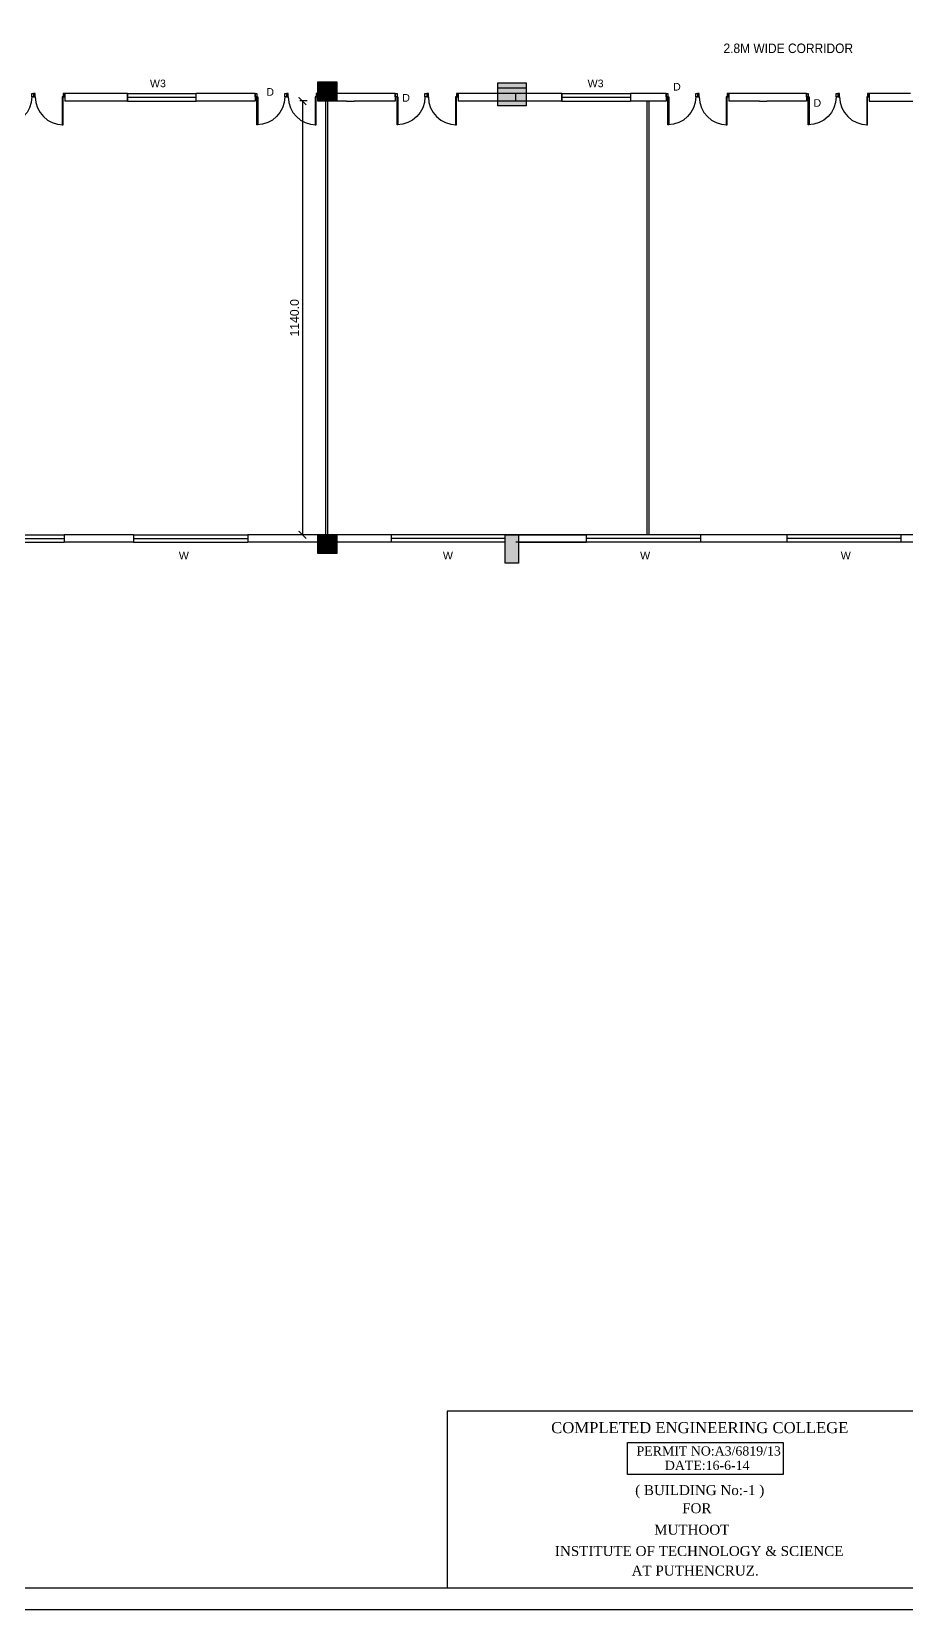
# Model space of a CAD drawing. Extents: x 53439 to 79867, y -144071 to -73305.
# Drawn here: x 67400 to 69698, y -102502 to -98354 of the extents above; entities that cross this region are included whole.
import ezdxf

# ---------------------------------------------------------------- set-up
doc = ezdxf.new("R2010")
doc.units = 0
doc.header["$LTSCALE"] = 0.1
doc.header["$MEASUREMENT"] = 0
doc.header["$PDMODE"] = 35
doc.header["$PDSIZE"] = -0.8
doc.layers.get('0').update_dxf_attribs({"linetype": 'CONTINUOUS'})
doc.layers.get('DEFPOINTS').update_dxf_attribs({"linetype": 'CONTINUOUS'})
for name, color, linetype in [('BOR', 200, 'CONTINUOUS'), ('BOR1', 230, 'CONTINUOUS'), ('DOOR', 30, 'CONTINUOUS'), ('LAYER4', 130, 'CONTINUOUS'), ('TEXT', 7, 'CONTINUOUS'), ('THIN_HA', 253, 'CONTINUOUS'), ('WALL', 6, 'CONTINUOUS'), ('WIN', 102, 'CONTINUOUS')]:
    doc.layers.add(name, color=color, linetype=linetype)
doc.styles.add('1MM', font='arial.ttf')
doc.styles.add('BORDER', font='times.ttf')
doc.styles.add('DIM', font='arial.ttf', dxfattribs={"width": 0.7, "height": 1})
doc.styles.add('DUTCH', font='arial.ttf')
doc.dimstyles.new('KRI', dxfattribs={"dimtxt": 23, "dimasz": 20, "dimexe": 7, "dimexo": 0, "dimgap": 9, "dimtad": 1, "dimdec": 1, "dimzin": 1, "dimtxsty": '1MM', "dimblk": 'ARCHTICK', "dimcen": 0.5, "dimclrd": 252, "dimclre": 252, "dimclrt": 7, "dimaunit": 1, "dimadec": 8, "dimazin": 3, "dimtfac": 1, "dimtdec": 1, "dimtmove": 0, "dimatfit": 3})

# ---------------------------------------------------------------- blocks, each defined once
blk = doc.blocks.new('A$C764D24B9')
at = {"layer": 'DOOR'}
for points in [[(0.056, 0.111), (0.083, 0.111), (0.083, 1), (0.056, 1)], [(0, 0), (0.056, 0), (0.056, 0.111), (0, 0.111)], [(0.944, 0), (1, 0), (1, 0.111), (0.944, 0.111)]]:
    blk.add_lwpolyline(points, close=True, dxfattribs=at)
blk.add_arc((0.056, 0.111), 0.889, 0, 90, dxfattribs=at)
blk = doc.blocks.new('YTTU')
at = {"layer": 'THIN_HA', "linetype": 'CONTINUOUS', "ltscale": 0.1}
blk.add_hatch(color=2, dxfattribs=at).paths.add_polyline_path([(-6879.58, -1156.369), (-6878.83, -1156.369), (-6878.83, -1156.969), (-6879.58, -1156.969)])
at = {"layer": 'THIN_HA', "color": 2, "linetype": 'CONTINUOUS', "ltscale": 0.1}
blk.add_lwpolyline([(-6879.58, -1156.369), (-6878.83, -1156.369), (-6878.83, -1156.969), (-6879.58, -1156.969)], close=True, dxfattribs=at)
blk = doc.blocks.new('HYTYH')
at = {"layer": 'THIN_HA', "linetype": 'CONTINUOUS', "ltscale": 0.1}
for points in [[(-6840.905, -1156.344), (-6840.405, -1156.344), (-6840.405, -1156.844), (-6840.905, -1156.844)], [(-6840.905, -1168.239), (-6840.405, -1168.239), (-6840.405, -1168.739), (-6840.905, -1168.739)], [(-6835.98, -1168.239), (-6835.63, -1168.239), (-6835.63, -1168.989), (-6835.98, -1168.989)]]:
    blk.add_hatch(color=2, dxfattribs=at).paths.add_polyline_path(points)
at = {"layer": 'THIN_HA', "color": 2, "linetype": 'CONTINUOUS', "ltscale": 0.1}
for points in [[(-6840.905, -1156.344), (-6840.405, -1156.344), (-6840.405, -1156.844), (-6840.905, -1156.844)], [(-6840.905, -1168.239), (-6840.405, -1168.239), (-6840.405, -1168.739), (-6840.905, -1168.739)], [(-6835.98, -1168.239), (-6835.63, -1168.239), (-6835.63, -1168.989), (-6835.98, -1168.989)]]:
    blk.add_lwpolyline(points, close=True, dxfattribs=at)
at = {"layer": 'THIN_HA', "color": 2, "linetype": 'CONTINUOUS'}
blk.add_blockref('YTTU', (43.4, 0), dxfattribs=at)
blk = doc.blocks.new('_ARCHTICK')
at = {"layer": 'WALL', "color": 0, "const_width": 0.15}
blk.add_lwpolyline([(-0.5, -0.5), (0.5, 0.5)], dxfattribs=at)
blk = doc.blocks.new('*D434')
at = {"layer": 'DEFPOINTS', "color": 0, "linetype": 'CONTINUOUS', "ltscale": 0.1}
for p in [(68171.9, -98537), (68111.5, -99677), (68171.9, -99677)]:
    blk.add_point(p, dxfattribs=at)
at = {"layer": 'WALL', "color": 252, "ltscale": 0.1}
for p, q in [((68124, -98537), (68104.5, -98537)), ((68111.5, -98537), (68111.5, -99677)), ((68124, -99677), (68104.5, -99677))]:
    blk.add_line(p, q, dxfattribs=at)
at = {"layer": 'WALL', "color": 252, "linetype": 'CONTINUOUS', "ltscale": 0.1, "xscale": 20, "yscale": 20, "zscale": 20}
for p, rotation in [((68111.5, -98537), 90), ((68111.5, -99677), 270)]:
    blk.add_blockref('_ARCHTICK', p, dxfattribs=dict(at, rotation=rotation))
at = {"layer": 'WALL', "color": 7, "linetype": 'CONTINUOUS', "ltscale": 0.1, "insert": (68090.7, -99107), "char_height": 23, "attachment_point": 5, "rotation": 90, "style": '1MM'}
blk.add_mtext('1140.0', dxfattribs=at)

msp = doc.modelspace()

# ---------------------------------------------------------------- hatches: boundary and pattern name
at = {"layer": 'LAYER4', "linetype": 'CONTINUOUS', "ltscale": 0.1}
for color, points in [(256, [(68151.95, -98487.05), (68201.95, -98487.05), (68201.95, -98537.05), (68151.95, -98537.05)]), (7, [(68624.45, -98537.05), (68624.45, -98502.05), (68699.45, -98502.05), (68699.45, -98537.05)]), (7, [(68624.45, -98537.05), (68624.45, -98502.05), (68699.45, -98502.05), (68699.45, -98537.05)])]:
    msp.add_hatch(color=color, dxfattribs=at).paths.add_polyline_path(points)

# ---------------------------------------------------------------- linework, layer by layer
at = {"layer": 'BOR', "linetype": 'CONTINUOUS'}
for p, q in [((74035.82, -101980.65), (68491.66, -101980.65)), ((68491.66, -101980.65), (68491.66, -102445.54))]:
    msp.add_line(p, q, dxfattribs=at)
at = {"layer": 'BOR'}
msp.add_lwpolyline([(75090.52, -94254.26), (58882.7, -94254.26), (58882.7, -102445.54), (75090.52, -102445.54)], close=True, dxfattribs=at)
at = {"layer": 'BOR1'}
msp.add_lwpolyline([(75147.05, -94197.74), (58826.17, -94197.74), (58826.17, -102502.07), (75147.05, -102502.07)], close=True, dxfattribs=at)
at = {"layer": 'LAYER4', "linetype": 'CONTINUOUS', "ltscale": 0.1}
for p, q in [((68355.42, -98517.05), (68355.42, -98537.05)), ((68355.42, -98517.05), (68355.42, -98537.05)), ((68671.95, -98537.05), (68671.95, -98517.05)), ((68671.95, -98537.05), (68671.95, -98517.05)), ((69066.95, -98517.05), (69066.95, -98537.05)), ((69066.95, -98517.05), (69066.95, -98537.05)), ((69435.88, -98517.05), (69435.88, -98537.05)), ((69435.88, -98517.05), (69435.88, -98537.05))]:
    msp.add_line(p, q, dxfattribs=at)
msp.add_lwpolyline([(68151.95, -98487.05), (68201.95, -98487.05), (68201.95, -98537.05), (68151.95, -98537.05)], dxfattribs=at)
at = {"layer": 'LAYER4', "color": 7, "linetype": 'CONTINUOUS', "ltscale": 0.1}
msp.add_lwpolyline([(68624.45, -98537.05), (68624.45, -98502.05), (68699.45, -98502.05), (68699.45, -98537.05)], close=True, dxfattribs=at)
msp.add_lwpolyline([(68624.45, -98537.05), (68624.45, -98502.05), (68699.45, -98502.05), (68699.45, -98537.05)], close=True, dxfattribs=at)
at = {"layer": 'LAYER4'}
msp.add_lwpolyline([(68965.85, -102063.08), (69374.79, -102063.08), (69374.79, -102147.26), (68965.85, -102147.26)], close=True, dxfattribs=at)
at = {"layer": 'WALL', "linetype": 'CONTINUOUS', "ltscale": 0.1}
for p, q in [((67651.95, -98517.05), (67487.35, -98517.05)), ((67651.95, -98517.05), (67487.35, -98517.05)), ((67651.95, -98517.05), (67487.35, -98517.05)), ((67651.95, -98517.05), (67487.35, -98517.05)), ((67651.95, -98517.05), (67487.35, -98517.05)), ((67487.35, -98517.05), (67487.35, -98537.05)), ((67651.95, -98537.05), (67487.35, -98537.05)), ((67651.95, -98537.05), (67487.35, -98537.05)), ((67651.95, -98537.05), (67487.35, -98537.05)), ((67651.95, -98537.05), (67487.35, -98537.05)), ((67651.95, -98537.05), (67508.95, -98537.05)), ((67651.95, -98537.05), (67508.95, -98537.05)), ((67651.95, -98517.05), (67651.95, -98537.05)), ((67651.95, -98517.05), (67651.95, -98537.05)), ((67986.95, -98517.05), (67831.95, -98517.05)), ((67986.95, -98517.05), (67831.95, -98517.05)), ((67986.95, -98517.05), (67831.95, -98517.05)), ((67986.95, -98517.05), (67831.95, -98517.05)), ((67986.95, -98517.05), (67831.95, -98517.05)), ((67831.95, -98537.05), (67831.95, -98517.05)), ((67986.95, -98537.05), (67831.95, -98537.05)), ((67986.95, -98537.05), (67846.95, -98537.05)), ((67986.95, -98537.05), (67846.95, -98537.05)), ((67986.95, -98537.05), (67846.95, -98537.05)), ((67986.95, -98517.05), (67986.95, -98537.05)), ((68151.95, -98517.05), (68151.95, -98537.05)), ((68219.45, -98537.05), (68151.95, -98537.05)), ((68226.95, -98537.05), (68151.95, -98537.05)), ((68355.42, -98517.05), (68201.95, -98517.05)), ((68214.45, -98537.05), (68201.95, -98537.05)), ((68214.45, -98537.05), (68201.95, -98537.05)), ((68355.42, -98537.05), (68246.95, -98537.05)), ((68355.42, -98537.05), (68246.95, -98537.05)), ((68355.42, -98537.05), (68246.95, -98537.05)), ((68355.42, -98517.05), (68355.42, -98537.05)), ((68624.45, -98517.05), (68520.42, -98517.05)), ((68624.45, -98517.05), (68520.42, -98517.05)), ((68624.45, -98517.05), (68520.42, -98517.05)), ((68624.45, -98517.05), (68520.42, -98517.05)), ((68632.59, -98517.05), (68520.42, -98517.05)), ((68520.42, -98517.05), (68520.42, -98537.05)), ((68520.42, -98517.05), (68520.42, -98537.05)), ((68520.42, -98517.05), (68520.42, -98537.05)), ((68624.45, -98537.05), (68520.42, -98537.05)), ((68554.42, -98517.05), (68539.42, -98517.05)), ((68554.42, -98517.05), (68539.42, -98517.05)), ((68554.42, -98517.05), (68539.42, -98517.05)), ((68554.42, -98517.05), (68539.42, -98517.05)), ((68793.2, -98537.05), (68590.15, -98537.05)), ((68793.2, -98517.05), (68624.45, -98517.05)), ((68793.2, -98517.05), (68624.45, -98517.05)), ((68651.95, -98537.05), (68624.45, -98537.05)), ((68651.95, -98537.05), (68624.45, -98537.05)), ((68651.95, -98537.05), (68624.45, -98537.05)), ((68793.2, -98537.05), (68671.95, -98537.05)), ((68793.2, -98537.05), (68671.95, -98537.05)), ((68793.2, -98517.05), (68687.42, -98517.05)), ((68793.2, -98517.05), (68687.42, -98517.05)), ((68793.2, -98517.05), (68687.42, -98517.05)), ((68793.2, -98517.05), (68793.2, -98537.05)), ((68793.2, -98517.05), (68793.2, -98537.05)), ((69064.45, -98517.05), (68973.2, -98517.05)), ((69064.45, -98517.05), (68973.2, -98517.05)), ((69064.45, -98517.05), (68973.2, -98517.05)), ((69064.45, -98517.05), (68973.2, -98517.05)), ((69066.95, -98517.05), (68973.2, -98517.05)), ((68973.2, -98517.05), (68973.2, -98537.05)), ((68973.2, -98517.05), (68973.2, -98537.05)), ((69064.45, -98537.05), (68973.2, -98537.05)), ((69064.45, -98537.05), (68973.2, -98537.05)), ((69066.95, -98537.05), (68973.2, -98537.05)), ((69066.95, -98517.05), (69066.95, -98537.05)), ((69435.88, -98517.05), (69231.95, -98517.05)), ((69435.88, -98517.05), (69231.95, -98517.05)), ((69435.88, -98517.05), (69231.95, -98517.05)), ((69435.88, -98517.05), (69231.95, -98517.05)), ((69435.88, -98517.05), (69231.95, -98517.05)), ((69231.95, -98517.05), (69231.95, -98537.05)), ((69231.95, -98517.05), (69231.95, -98537.05)), ((69231.95, -98517.05), (69231.95, -98537.05)), ((69311.95, -98537.05), (69231.95, -98537.05)), ((69311.95, -98537.05), (69231.95, -98537.05)), ((69311.95, -98537.05), (69231.95, -98537.05)), ((69435.88, -98537.05), (69331.95, -98537.05)), ((69435.88, -98537.05), (69331.95, -98537.05)), ((69435.88, -98537.05), (69331.95, -98537.05)), ((69435.88, -98517.05), (69435.88, -98537.05)), ((69709.45, -98517.05), (69600.88, -98517.05)), ((69600.88, -98517.05), (69600.88, -98537.05)), ((69600.88, -98517.05), (69600.88, -98537.05)), ((69600.88, -98517.05), (69600.88, -98537.05)), ((69600.88, -98537.05), (69736.95, -98537.05)), ((67667.95, -99677.05), (67484.95, -99677.05)), ((67667.95, -99677.05), (67484.95, -99677.05)), ((67667.95, -99677.05), (67484.95, -99677.05)), ((67484.95, -99677.05), (67484.95, -99697.05)), ((67484.95, -99677.05, 0), (67484.95, -99697.05, 0)), ((67667.95, -99697.05), (67484.95, -99697.05)), ((67667.95, -99677.05), (67667.95, -99697.05)), ((67667.95, -99677.05, 0), (67667.95, -99697.05, 0)), ((68226.95, -99677.05), (67967.95, -99677.05)), ((68226.95, -99677.05), (67967.95, -99677.05)), ((68226.95, -99677.05), (67967.95, -99677.05)), ((68226.95, -99677.05), (67967.95, -99677.05)), ((67967.95, -99677.05), (67967.95, -99697.05)), ((67967.95, -99677.05, 0), (67967.95, -99697.05, 0)), ((68344.45, -99697.05), (67967.95, -99697.05)), ((68344.45, -99677.05), (68246.95, -99677.05)), ((68344.45, -99677.05), (68246.95, -99677.05)), ((68344.45, -99677.05), (68246.95, -99677.05)), ((68344.45, -99677.05), (68246.95, -99677.05)), ((68344.45, -99677.05), (68344.45, -99697.05)), ((68344.45, -99677.05, 0), (68344.45, -99697.05, 0)), ((68856.95, -99677.05), (68644.45, -99677.05)), ((68644.45, -99677.05), (68856.95, -99677.05)), ((68856.95, -99697.05), (68671.95, -99697.05)), ((68856.95, -99677.05), (68679.45, -99677.05)), ((68856.95, -99677.05), (68679.45, -99677.05)), ((68856.95, -99677.05), (68679.45, -99677.05)), ((68679.45, -99677.05), (68856.95, -99677.05)), ((68679.45, -99677.05), (68856.95, -99677.05)), ((68679.45, -99697.05), (68856.95, -99697.05)), ((68856.95, -99677.05), (68856.95, -99697.05)), ((68856.95, -99677.05, 0), (68856.95, -99697.05, 0)), ((69311.95, -99677.05), (69156.95, -99677.05)), ((69311.95, -99677.05), (69156.95, -99677.05)), ((69311.95, -99677.05), (69156.95, -99677.05)), ((69311.95, -99677.05), (69156.95, -99677.05)), ((69156.95, -99677.05), (69156.95, -99697.05)), ((69156.95, -99677.05, 0), (69156.95, -99697.05, 0)), ((69384.15, -99697.05), (69156.95, -99697.05)), ((69384.15, -99677.05), (69331.95, -99677.05)), ((69384.15, -99677.05), (69331.95, -99677.05)), ((69384.15, -99677.05), (69331.95, -99677.05)), ((69384.15, -99677.05), (69331.95, -99677.05)), ((69384.15, -99677.05, 0), (69384.15, -99697.05, 0)), ((69384.15, -99677.05, 0), (69384.15, -99697.05, 0)), ((69384.15, -99677.05), (69384.15, -99697.05)), ((69687.42, -99677.05), (69684.15, -99677.05)), ((69687.42, -99677.05), (69684.15, -99677.05)), ((69687.42, -99677.05), (69684.15, -99677.05)), ((69731.95, -99677.05), (69684.15, -99677.05)), ((69684.15, -99677.05, 0), (69684.15, -99697.05, 0)), ((69684.15, -99677.05, 0), (69684.15, -99697.05, 0)), ((69684.15, -99677.05), (69684.15, -99697.05)), ((69731.95, -99697.05), (69684.15, -99697.05))]:
    msp.add_line(p, q, dxfattribs=at)
at = {"layer": 'WALL', "color": 7, "linetype": 'CONTINUOUS', "ltscale": 0.1}
for p, q in [((68171.95, -98537.05), (68171.95, -99676.55)), ((68176.95, -98537.05), (68176.95, -99676.55)), ((68226.95, -98537.05), (68246.95, -98537.05)), ((69016.39, -98537.05), (69016.39, -99677.05)), ((69021.39, -98537.05), (69021.39, -99677.05)), ((69311.95, -98537.05), (69331.95, -98537.05)), ((68246.95, -99677.05), (68226.95, -99677.05)), ((69331.95, -99677.05), (69311.95, -99677.05))]:
    msp.add_line(p, q, dxfattribs=at)
at = {"layer": 'WALL', "linetype": 'CONTINUOUS', "ltscale": 0.1}
for points in [[(67651.95, -98537.05), (67651.95, -98517.05)], [(68793.2, -98537.05), (68793.2, -98517.05)], [(67667.95, -99677.05), (67667.95, -99697.05)], [(69156.95, -99677.05), (69156.95, -99697.05)], [(69684.15, -99677.05), (69684.15, -99697.05)]]:
    msp.add_lwpolyline(points, dxfattribs=at)
at = {"layer": 'WIN'}
for p, q in [((67651.95, -98517.05), (67831.95, -98517.05)), ((67651.95, -98527.05), (67831.95, -98527.05)), ((67651.95, -98537.05), (67831.95, -98537.05)), ((68793.2, -98517.05), (68973.2, -98517.05)), ((68793.2, -98527.05), (68973.2, -98527.05)), ((68793.2, -98537.05), (68973.2, -98537.05)), ((67184.95, -99677.05, 0), (67484.95, -99677.05, 0)), ((67184.95, -99687.05, 0), (67484.95, -99687.05, 0)), ((67184.95, -99697.05, 0), (67484.95, -99697.05, 0)), ((67667.95, -99677.05, 0), (67967.95, -99677.05, 0)), ((67667.95, -99687.05, 0), (67967.95, -99687.05, 0)), ((67667.95, -99697.05, 0), (67967.95, -99697.05, 0)), ((68644.45, -99677.05, 0), (68344.45, -99677.05, 0)), ((68644.45, -99687.05, 0), (68344.45, -99687.05, 0)), ((68644.45, -99697.05, 0), (68344.45, -99697.05, 0)), ((69156.95, -99677.05, 0), (68856.95, -99677.05, 0)), ((69156.95, -99687.05, 0), (68856.95, -99687.05, 0)), ((69156.95, -99697.05, 0), (68856.95, -99697.05, 0)), ((69684.15, -99677.05), (69384.15, -99677.05)), ((69684.15, -99687.05), (69384.15, -99687.05)), ((69684.15, -99697.05), (69384.15, -99697.05))]:
    msp.add_line(p, q, dxfattribs=at)

# ---------------------------------------------------------------- block references
at = {"layer": 'THIN_HA', "color": 2, "linetype": 'CONTINUOUS', "xscale": 100, "yscale": 100, "zscale": 100}
msp.add_blockref('HYTYH', (752242.42, 17147.37), dxfattribs=at)
at = {"layer": 'WALL', "linetype": 'CONTINUOUS', "ltscale": 0.1, "yscale": 82.50000000116415, "rotation": 180}
for p, xscale, zscale in [((67322.35, -98517.05), -82.50000000116415, 82.50000000115048), ((67487.35, -98517.05), 82.50000000116415, 82.50000000116415), ((67986.95, -98517.05), -82.50000000116415, 82.50000000115048), ((68151.95, -98517.05), 82.50000000116415, 82.50000000116415), ((68355.42, -98517.05), -82.50000000116415, 82.50000000115048), ((68520.42, -98517.05), 82.50000000116415, 82.50000000116415), ((69066.95, -98517.05), -82.50000000116415, 82.50000000115048), ((69231.95, -98517.05), 82.50000000116415, 82.50000000116415), ((69435.88, -98517.05), -82.50000000116415, 82.50000000115048), ((69600.88, -98517.05), 82.50000000116415, 82.50000000116415)]:
    msp.add_blockref('A$C764D24B9', p, dxfattribs=dict(at, xscale=xscale, zscale=zscale))

# ---------------------------------------------------------------- texts
at = {"style": 'DIM'}
for s, p in [('W3', (67710.73, -98500.76)), ('D', (68016.53, -98523.15, 0)), ('W3', (68860.72, -98500.76)), ('D', (69085.28, -98509.53, 0)), ('D', (68373.76, -98538.65, 0)), ('D', (69454.21, -98552.22, 0)), ('W', (67786.64, -99741.81)), ('W', (68480.53, -99741.81)), ('W', (68998.66, -99741.81)), ('W', (69525.86, -99741.81, 0))]:
    msp.add_text(s, height=20, dxfattribs=at).set_placement(p)
at = {"layer": 'TEXT', "style": 'DUTCH', "width": 0.9}
msp.add_text('2.8M WIDE CORRIDOR', height=25, dxfattribs=at).set_placement((69217.76, -98411.01))
at = {"layer": 'TEXT', "linetype": 'CONTINUOUS', "style": 'BORDER'}
for s, height, p in [('COMPLETED ENGINEERING COLLEGE  ', 29, (68764.93, -102038.68)), ('PERMIT NO:A3/6819/13', 24.0903, (68989.36, -102097.51, -211.45)), ('DATE:16-6-14', 24.0903, (69063.74, -102135.41, -211.45)), ('( BUILDING No:-1 )', 26.1852, (68985.62, -102201.44)), ('FOR', 26.185, (69109.21, -102249.05)), ('  MUTHOOT   ', 26.1852, (69015.79, -102305.5)), ('    INSTITUTE OF TECHNOLOGY & SCIENCE', 26.1852, (68735.34, -102361.54)), ('  AT PUTHENCRUZ.', 26.1852, (68956.56, -102413.06))]:
    msp.add_text(s, height=height, dxfattribs=at).set_placement(p)

# ---------------------------------------------------------------- dimensions: what is measured, and where the dimension line sits
at = {"layer": 'WALL', "color": 7, "linetype": 'CONTINUOUS', "ltscale": 0.1}
dim = msp.add_aligned_dim(p1=(68171.95, -98537.05), p2=(68171.95, -99677.05), distance=-60.47, dimstyle='KRI', override={"dimfxl": 12.5, "dimfxlon": 1}, dxfattribs=at)
dim.commit()
dim.dimension.update_dxf_attribs({"geometry": '*D434', "text_midpoint": (68090.73, -99107.05)})

doc.saveas('drawing.dxf')
